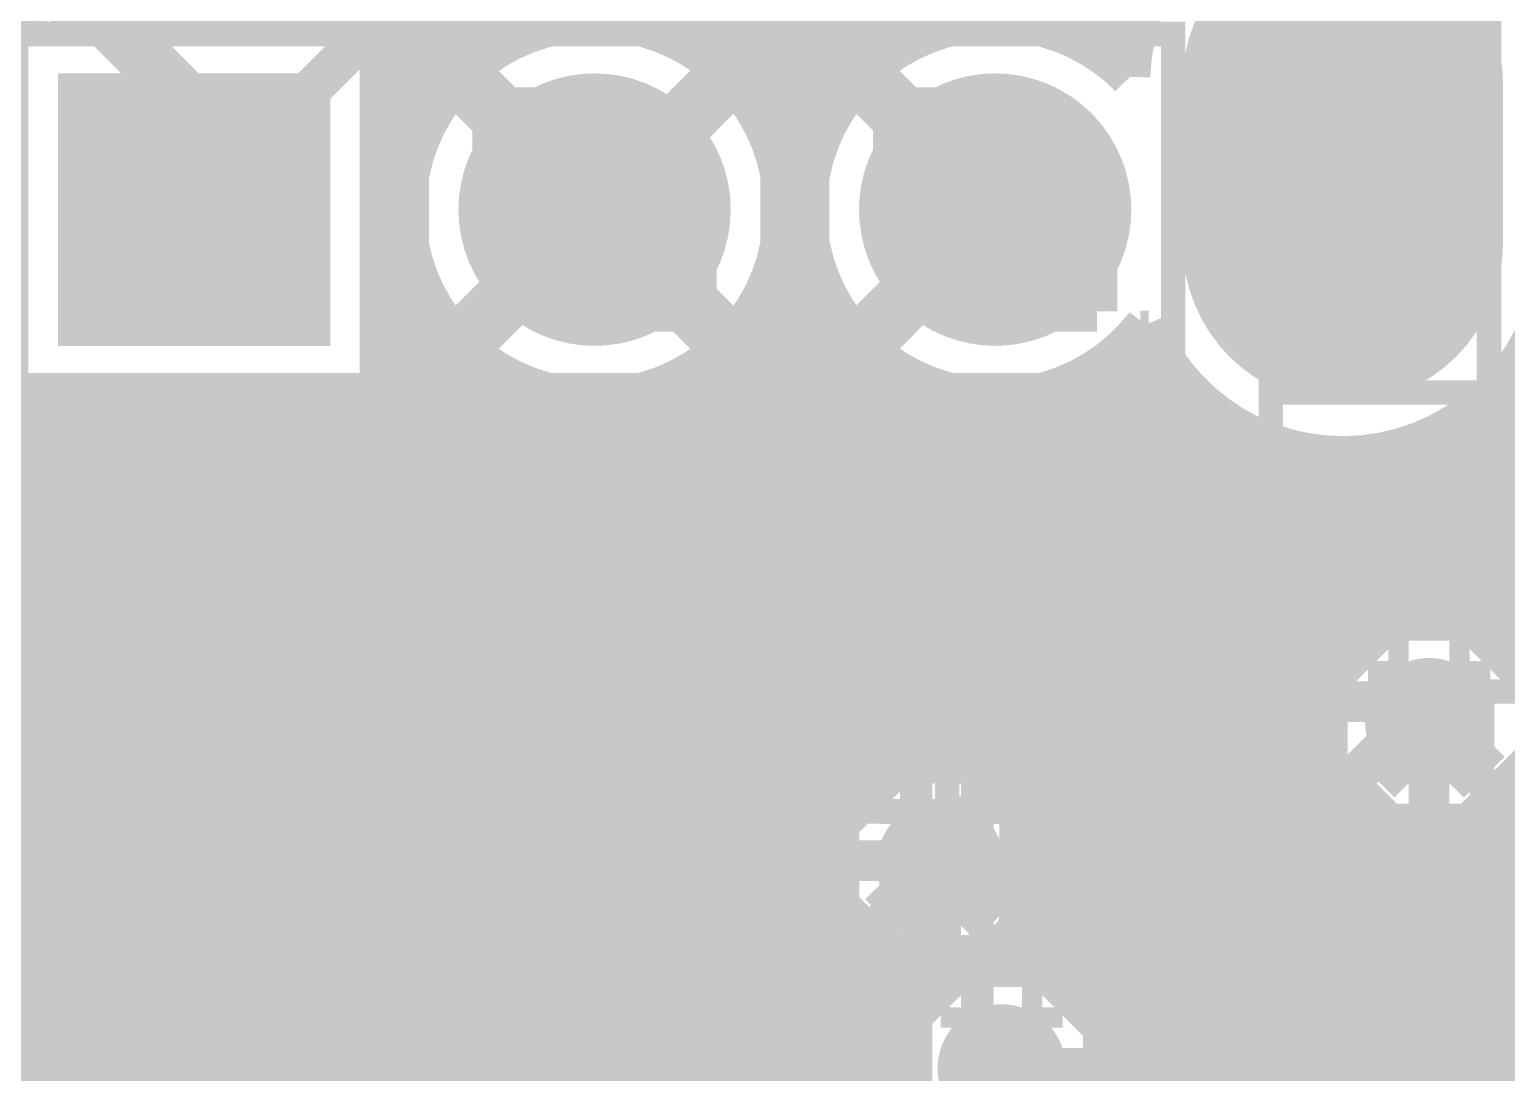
# Model space of a CAD drawing. Extents: x -5 to 157, y -120 to 103.
# Drawn here: x 61.24 to 70.46, y 69.57 to 76.07 of the extents above; entities that cross this region are included whole.
import ezdxf

# ---------------------------------------------------------------- set-up
doc = ezdxf.new("R2010")
doc.units = 0
doc.header["$MEASUREMENT"] = 0
doc.layers.get('0').update_dxf_attribs({"linetype": 'CONTINUOUS'})
for name, color, linetype in [('22-304-2_BOT', 7, 'CONTINUOUS'), ('22-304-2_DRD', 7, 'CONTINUOUS'), ('22-304-2_DRL', 2, 'CONTINUOUS'), ('22-304-2_IN1', 4, 'CONTINUOUS'), ('22-304-2_IN2', 3, 'CONTINUOUS'), ('22-304-2_SMB', 5, 'CONTINUOUS'), ('22-304-2_SMT', 10, 'CONTINUOUS'), ('22-304-2_SPB', 14, 'CONTINUOUS'), ('22-304-2_SSB', 12, 'CONTINUOUS'), ('22-304-2_SST', 11, 'CONTINUOUS'), ('22-304-2_TOP', 13, 'CONTINUOUS'), ('THRUHOLE_TAP', 7, 'CONTINUOUS')]:
    doc.layers.add(name, color=color, linetype=linetype)

# ---------------------------------------------------------------- blocks, each defined once
blk = doc.blocks.new('RECTANGLE_3')
blk.add_solid([(0.4826, 0.4064), (0.4826, -0.4064), (-0.4826, 0.4064), (-0.4826, -0.4064)])
blk = doc.blocks.new('SQUARE_13')
blk.add_solid([(0.84963, 0.84963), (0.84963, -0.84963), (-0.84963, 0.84963), (-0.84963, -0.84963)])
blk = doc.blocks.new('ROUND_25')
at = {"const_width": 0.84963}
blk.add_lwpolyline([(-0.424814, 0, 1), (0.424814, 0, 1)], format="xyb", close=True, dxfattribs=at)
blk = doc.blocks.new('OBLONG_30')
at = {"const_width": 1.99898}
blk.add_lwpolyline([(0, 0.50038), (0, -0.50038)], dxfattribs=at)
at = {"const_width": 0.99949}
for points in [[(-0.499744, 0.50038, 1), (0.499744, 0.50038, 1)], [(-0.499744, -0.50038, 1), (0.499744, -0.50038, 1)]]:
    blk.add_lwpolyline(points, format="xyb", close=True, dxfattribs=at)
blk = doc.blocks.new('RECTANGLE_31')
blk.add_solid([(0.9017, 0.508), (0.9017, -0.508), (-0.9017, 0.508), (-0.9017, -0.508)])
blk = doc.blocks.new('ROUND_39')
at = {"const_width": 0.40005}
blk.add_lwpolyline([(-0.200024, 0, 1), (0.200024, 0, 1)], format="xyb", close=True, dxfattribs=at)
blk = doc.blocks.new('ROUND_14')
at = {"const_width": 0.59944}
blk.add_lwpolyline([(-0.29972, 0, 1), (0.29972, 0, 1)], format="xyb", close=True, dxfattribs=at)
blk = doc.blocks.new('ROUND_85')
at = {"const_width": 0.8001}
blk.add_lwpolyline([(-0.40005, 0, 1), (0.40005, 0, 1)], format="xyb", close=True, dxfattribs=at)
blk = doc.blocks.new('ROUND_87')
at = {"const_width": 0.10033}
blk.add_lwpolyline([(-0.050164, 0, 1), (0.050164, 0, 1)], format="xyb", close=True, dxfattribs=at)
blk = doc.blocks.new('ROUND_38')
at = {"const_width": 0.40005}
blk.add_lwpolyline([(-0.200024, 0, 1), (0.200024, 0, 1)], format="xyb", close=True, dxfattribs=at)
blk = doc.blocks.new('ROUND_80')
at = {"const_width": 0.10033}
blk.add_lwpolyline([(-0.050164, 0, 1), (0.050164, 0, 1)], format="xyb", close=True, dxfattribs=at)

msp = doc.modelspace()

# ---------------------------------------------------------------- linework, layer by layer
at = {"layer": '22-304-2_BOT'}
for points, const_width in [([(60.96, 95.25), (62.23, 93.98), (62.23, 92.202), (60.579, 90.551), (60.579, 77.343), (62.27064, 75.65136), (62.27064, 74.95032)], 0.254), ([(36.17468, 77.44968), (36.703, 77.978), (40.386, 77.978), (42.037, 76.327), (42.037, 72.39), (48.895, 72.39), (49.276, 72.771), (70.485, 72.771), (71.374, 73.66), (71.374, 76.454), (70.37832, 77.44968), (67.26936, 77.44968)], 0.762), ([(66.0908, 76.77658), (66.0908, 75.62342)], 0.254), ([(65.8622, 76.64196), (65.8622, 75.7555)], 0.254), ([(63.8048, 76.49464), (63.8048, 75.90536)], 0.254), ([(66.3194, 76.4794), (66.3194, 75.91806)], 0.254), ([(65.6336, 76.40066), (65.6336, 75.9968)], 0.254), ([(63.627, 76.30668), (63.627, 75.68438)], 0.254), ([(64.0334, 76.30922), (64.0334, 76.09078)], 0.254), ([(66.548, 76.29906), (66.548, 76.0984)], 0.254), ([(65.405, 76.24826), (65.405, 76.1492)], 0.254), ([(63.9699, 76.0476), (63.627, 76.0476)], 0.254), ([(66.4718, 76.0476), (65.56756, 76.0476)], 0.254), ([(63.85306, 75.86472), (64.77, 74.95032)], 0.381), ([(65.6844, 75.86472), (64.77, 74.95032)], 0.381), ([(66.35496, 75.86472), (67.26936, 74.95032)], 0.381), ([(63.72606, 75.819), (63.627, 75.819)], 0.254), ([(66.22542, 75.819), (65.81394, 75.819)], 0.254), ([(66.07302, 75.5904), (65.96634, 75.5904)], 0.254), ([(63.85306, 74.03338), (64.77, 74.95032)], 0.381), ([(65.6844, 74.03338), (64.77, 74.95032)], 0.381), ([(66.35496, 74.03338), (67.26936, 74.95032)], 0.381), ([(66.0908, 74.27468), (66.0908, 73.66)], 0.254), ([(63.627, 74.21372), (63.627, 73.66)], 0.254), ([(66.12382, 74.2188), (65.91554, 74.2188)], 0.254), ([(65.8622, 74.1426), (65.8622, 73.66)], 0.254), ([(63.80734, 73.9902), (63.627, 73.9902)], 0.254), ([(63.8048, 73.99274), (63.8048, 73.66)], 0.254), ([(66.30924, 73.9902), (65.73012, 73.9902)], 0.254), ([(66.3194, 73.98004), (66.3194, 73.66)], 0.254), ([(65.6336, 73.9013), (65.6336, 73.66)], 0.254), ([(64.0334, 73.80732), (64.0334, 73.66)], 0.254), ([(66.548, 73.7997), (66.548, 73.66)], 0.254), ([(64.11214, 73.7616), (63.627, 73.7616)], 0.254), ([(64.262, 73.69048), (64.262, 73.66)], 0.254), ([(65.405, 73.7489), (65.405, 73.66)], 0.254), ([(66.6115, 73.7616), (65.42786, 73.7616)], 0.254), ([(64.34328, 73.66), (63.627, 73.66)], 0.254), ([(66.84264, 73.66), (65.19672, 73.66)], 0.254), ([(62.49162, 71.882), (62.89802, 71.4756)], 0.254), ([(63.9953, 71.882), (62.49162, 71.882)], 0.254), ([(62.6618, 71.882), (62.6618, 71.71182)], 0.254), ([(62.8904, 71.882), (62.8904, 71.48322)], 0.254), ([(63.119, 71.882), (63.119, 71.4756)], 0.254), ([(63.3476, 71.882), (63.3476, 71.4756)], 0.254), ([(63.5762, 71.882), (63.5762, 71.4756)], 0.254), ([(63.8048, 71.882), (63.8048, 71.4756)], 0.254), ([(63.9953, 71.882), (63.9953, 69.8754)], 0.254), ([(68.58, 70.8914), (68.9864, 70.8914), (69.85, 71.755), (69.977, 71.755)], 0.254), ([(63.9953, 71.7042), (62.66942, 71.7042)], 0.254), ([(59.1058, 71.11492), (59.17692, 71.11492), (59.563, 71.501), (61.976, 71.501), (62.865, 70.612), (62.865, 70.5612)], 0.254), ([(63.8556, 71.4756), (62.89802, 71.4756)], 0.254), ([(63.8556, 71.4756), (63.8556, 70.0532)], 0.254), ([(63.9953, 71.4756), (63.8556, 71.4756)], 0.254), ([(63.9953, 71.247), (63.8556, 71.247)], 0.254), ([(66.929, 70.866), (66.929, 70.993), (66.8274, 70.8914), (65.405, 70.8914)], 0.254), ([(63.9953, 71.0184), (63.8556, 71.0184)], 0.254), ([(69.9897, 70.84822), (69.9897, 69.8754)], 0.254), ([(70.1294, 70.86092), (70.1294, 70.6882)], 0.254), ([(63.9953, 70.7898), (63.8556, 70.7898)], 0.254), ([(70.1294, 70.7898), (69.9897, 70.7898)], 0.254), ([(70.1294, 70.6882), (70.1294, 70.2818)], 0.254), ([(63.9953, 70.5612), (63.8556, 70.5612)], 0.254), ([(70.1294, 70.5612), (69.9897, 70.5612)], 0.254), ([(63.9953, 70.3326), (63.8556, 70.3326)], 0.254), ([(70.1294, 70.3326), (69.9897, 70.3326)], 0.254), ([(70.1294, 70.2818), (70.1294, 68.8594)], 0.254), ([(63.9953, 70.104), (63.8556, 70.104)], 0.254), ([(70.1294, 70.104), (69.9897, 70.104)], 0.254), ([(63.8556, 70.0532), (63.8556, 69.6468)], 0.254), ([(63.9953, 69.8754), (63.8556, 69.8754)], 0.254), ([(66.4464, 69.8754), (63.9953, 69.8754)], 0.254), ([(64.0334, 69.8754), (64.0334, 68.5546)], 0.254), ([(64.262, 69.8754), (64.262, 68.5546)], 0.254), ([(64.4906, 69.8754), (64.4906, 68.5546)], 0.254), ([(64.7192, 69.8754), (64.7192, 68.5546)], 0.254), ([(64.9478, 69.8754), (64.9478, 68.5546)], 0.254), ([(65.1764, 69.8754), (65.1764, 68.5546)], 0.254), ([(65.405, 69.8754), (65.405, 68.5546)], 0.254), ([(65.6336, 69.8754), (65.6336, 68.5546)], 0.254), ([(65.8622, 69.8754), (65.8622, 68.5546)], 0.254), ([(66.0908, 69.8754), (66.0908, 68.5546)], 0.254), ([(66.3194, 69.8754), (66.3194, 68.5546)], 0.254), ([(69.9897, 69.8754), (68.1736, 69.8754)], 0.254), ([(68.3768, 69.8754), (68.3768, 68.5546)], 0.254), ([(68.6054, 69.8754), (68.6054, 68.5546)], 0.254), ([(68.834, 69.8754), (68.834, 68.5546)], 0.254), ([(69.0626, 69.8754), (69.0626, 68.5546)], 0.254), ([(69.2912, 69.8754), (69.2912, 68.5546)], 0.254), ([(69.5198, 69.8754), (69.5198, 68.5546)], 0.254), ([(69.7484, 69.8754), (69.7484, 68.5546)], 0.254), ([(69.977, 69.8754), (69.977, 64.5287)], 0.254), ([(70.1294, 69.8754), (69.9897, 69.8754)], 0.254), ([(63.8556, 69.6468), (63.8556, 68.2244)], 0.254), ([(66.40322, 69.6468), (63.8556, 69.6468)], 0.254), ([(70.1294, 69.6468), (68.21678, 69.6468)], 0.254), ([(65.405, 67.5386), (66.9036, 67.5386), (67.31, 67.945), (67.31, 69.596)], 0.254)]:
    msp.add_lwpolyline(points, dxfattribs=dict(at, const_width=const_width))
at = {"layer": '22-304-2_BOT', "const_width": 0.254}
for points in [[(63.52032, 76.91882, 0.1942388), (64.23914, 76.2)], [(65.30086, 76.2, 0.1942388), (66.01968, 76.91882)], [(66.01968, 76.91882, 0.1942388), (66.7385, 76.2)], [(64.23914, 76.2, 0.1506776), (63.62755, 75.68403)], [(66.01968, 75.47864, 0.1946858), (65.30047, 76.19909)], [(66.7385, 76.2, 0.1946859), (66.01877, 75.47903)], [(65.19672, 73.66, 0.2156817), (66.02086, 74.41896)], [(66.01968, 74.41946, 0.2156819), (66.84304, 73.66122)], [(63.627, 74.21372, 0.1713864), (64.34305, 73.6593)], [(69.9897, 70.84822, 0.0387261), (70.12938, 70.86102)], [(66.4464, 69.8754, 0.0783853), (66.40233, 69.596)], [(68.21678, 69.596, 0.078385), (68.17275, 69.87512)], [(66.40322, 69.596, 0.2014867), (66.67519, 68.94849)], [(67.945, 68.9483, 0.2014867), (68.21705, 69.596)]]:
    msp.add_lwpolyline(points, format="xyb", dxfattribs=at)
at = {"layer": '22-304-2_DRD', "const_width": 0.254}
for points in [[(61.63564, 75.58532), (61.63564, 74.95032)], [(62.27064, 75.58532), (61.63564, 75.58532)], [(62.27064, 74.31532), (62.27064, 75.58532)], [(64.135, 75.58532), (64.135, 74.95032)], [(64.77, 75.58532), (64.135, 75.58532)], [(64.77, 74.31532), (64.77, 75.58532)], [(66.63436, 75.58532), (66.63436, 74.95032)], [(67.26936, 75.58532), (66.63436, 75.58532)], [(67.26936, 74.31532), (67.26936, 75.58532)], [(69.43852, 75.62088), (68.80352, 74.98588)], [(70.07352, 74.98588), (69.43852, 75.62088)], [(68.80352, 74.98588), (70.07352, 74.98588)], [(61.63564, 74.95032), (62.90564, 74.95032)], [(62.90564, 74.95032), (62.90564, 74.31532)], [(64.135, 74.95032), (65.405, 74.95032)], [(65.405, 74.95032), (65.405, 74.31532)], [(66.63436, 74.95032), (67.90436, 74.95032)], [(67.90436, 74.95032), (67.90436, 74.31532)], [(62.90564, 74.31532), (62.27064, 74.31532)], [(65.405, 74.31532), (64.77, 74.31532)], [(67.90436, 74.31532), (67.26936, 74.31532)], [(69.723, 72.39), (69.342, 72.009)], [(70.231, 72.39), (69.723, 72.39)], [(70.612, 72.009), (70.231, 72.39)], [(69.723, 72.136), (69.723, 72.009)], [(69.85, 72.136), (69.723, 72.136)], [(69.85, 72.009), (69.85, 72.136)], [(70.104, 72.136), (70.104, 72.009)], [(70.231, 72.136), (70.104, 72.136)], [(70.231, 72.009), (70.231, 72.136)], [(69.342, 72.009), (69.342, 71.501)], [(69.723, 72.009), (69.85, 72.009)], [(70.104, 72.009), (70.231, 72.009)], [(69.85, 71.374), (69.596, 71.628)], [(70.358, 71.628), (70.104, 71.374)], [(66.675, 71.501), (66.294, 71.12)], [(67.183, 71.501), (66.675, 71.501)], [(67.564, 71.12), (67.183, 71.501)], [(69.342, 71.501), (69.723, 71.12)], [(70.231, 71.12), (70.612, 71.501)], [(70.104, 71.374), (69.85, 71.374)], [(66.675, 71.247), (66.675, 71.12)], [(66.802, 71.247), (66.675, 71.247)], [(66.802, 71.12), (66.802, 71.247)], [(67.056, 71.247), (67.056, 71.12)], [(67.183, 71.247), (67.056, 71.247)], [(67.183, 71.12), (67.183, 71.247)], [(66.294, 71.12), (66.294, 70.612)], [(66.675, 71.12), (66.802, 71.12)], [(67.056, 71.12), (67.183, 71.12)], [(67.564, 70.612), (67.564, 71.12)], [(69.723, 71.12), (70.231, 71.12)], [(66.802, 70.485), (66.548, 70.739)], [(67.31, 70.739), (67.056, 70.485)], [(66.294, 70.612), (66.675, 70.231)], [(67.183, 70.231), (67.564, 70.612)], [(67.056, 70.485), (66.802, 70.485)], [(67.056, 70.231), (66.675, 69.85)], [(66.675, 70.231), (67.183, 70.231)], [(67.564, 70.231), (67.056, 70.231)], [(67.945, 69.85), (67.564, 70.231)], [(67.056, 69.977), (67.056, 69.85)], [(67.183, 69.977), (67.056, 69.977)], [(67.183, 69.85), (67.183, 69.977)], [(67.437, 69.977), (67.437, 69.85)], [(67.564, 69.977), (67.437, 69.977)], [(67.564, 69.85), (67.564, 69.977)], [(66.675, 69.85), (66.675, 69.342)], [(67.056, 69.85), (67.183, 69.85)], [(67.437, 69.85), (67.564, 69.85)], [(67.945, 69.342), (67.945, 69.85)], [(67.183, 69.215), (66.929, 69.469)], [(67.691, 69.469), (67.437, 69.215)]]:
    msp.add_lwpolyline(points, dxfattribs=at)
at = {"layer": '22-304-2_IN1', "const_width": 0.254}
for points in [[(63.6016, 77.28204), (63.6016, 75.11542)], [(66.1162, 77.20076), (66.1162, 75.1967)], [(63.373, 77.03058), (63.373, 76.12888)], [(65.8876, 77.06868), (65.8876, 75.32878)], [(63.8302, 76.73594), (63.8302, 75.66406)], [(63.1444, 76.6572), (63.1444, 76.12888)], [(65.659, 76.67244), (65.659, 75.72502)], [(66.3448, 76.71562), (66.3448, 75.68184)], [(68.1736, 76.69022), (68.1736, 76.14666)], [(61.5442, 76.5175), (61.5442, 76.12888)], [(62.9158, 76.46162), (62.9158, 76.12888)], [(64.0588, 76.50734), (64.0588, 75.89012)], [(65.4304, 76.47178), (65.4304, 75.92822)], [(66.5734, 76.49718), (66.5734, 75.90282)], [(67.945, 76.48194), (67.945, 75.91806)], [(61.7728, 76.3778), (61.7728, 76.12888)], [(64.2874, 76.37272), (64.2874, 76.02728)], [(66.802, 76.3651), (66.802, 76.03236)], [(62.0014, 76.29906), (62.0014, 76.12888)], [(62.23, 76.26858), (62.23, 76.12888)], [(62.4586, 76.28382), (62.4586, 76.12888)], [(62.6872, 76.34478), (62.6872, 76.12888)], [(64.516, 76.29652), (64.516, 76.10094)], [(64.7446, 76.26858), (64.7446, 76.12888)], [(64.9732, 76.28636), (64.9732, 76.1111)], [(65.2018, 76.34986), (65.2018, 76.0476)], [(67.0306, 76.29398), (67.0306, 76.10348)], [(67.2592, 76.26858), (67.2592, 76.12888)], [(67.4878, 76.2889), (67.4878, 76.10856)], [(67.7164, 76.35748), (67.7164, 76.04252)], [(63.4492, 76.12888), (61.37148, 76.12888)], [(63.4492, 76.12888), (63.4492, 73.76922)], [(64.27724, 76.0222), (63.4492, 76.0222)], [(66.7766, 76.0222), (65.26276, 76.0222)], [(68.13804, 76.0222), (67.76212, 76.0222)], [(63.9445, 75.7936), (63.4492, 75.7936)], [(66.44386, 75.7936), (65.5955, 75.7936)], [(63.76162, 75.565), (63.4492, 75.565)], [(66.26352, 75.565), (65.77584, 75.565)], [(63.65494, 75.3364), (63.4492, 75.3364)], [(66.1543, 75.3364), (65.88506, 75.3364)], [(63.59906, 75.1078), (63.4492, 75.1078)], [(66.10096, 75.1078), (65.9384, 75.1078)], [(63.59144, 74.8792), (63.4492, 74.8792)], [(66.0908, 74.8792), (65.94856, 74.8792)], [(63.6016, 74.78268), (63.6016, 65.278)], [(66.1162, 74.7014), (66.1162, 65.278)], [(63.627, 74.6506), (63.4492, 74.6506)], [(66.1289, 74.6506), (65.91046, 74.6506)], [(65.8876, 74.56932), (65.8876, 65.278)], [(63.71336, 74.422), (63.4492, 74.422)], [(66.21272, 74.422), (65.82664, 74.422)], [(63.86322, 74.1934), (63.4492, 74.1934)], [(63.8302, 74.23404), (63.8302, 65.278)], [(65.659, 74.17308), (65.659, 65.278)], [(66.36258, 74.1934), (65.67678, 74.1934)], [(66.3448, 74.21626), (66.3448, 71.30288)], [(68.1736, 74.18832), (68.1736, 66.39052)], [(68.22694, 74.1934), (68.17614, 74.1934)], [(64.11976, 73.9648), (63.4492, 73.9648)], [(64.0588, 74.00798), (64.0588, 66.58356)], [(66.61912, 73.9648), (65.42024, 73.9648)], [(65.4304, 73.96988), (65.4304, 66.73088)], [(66.5734, 73.99528), (66.5734, 71.50354)], [(68.35902, 73.9648), (67.9196, 73.9648)], [(67.945, 73.98004), (67.945, 69.95414)], [(73.66, 73.9648), (70.52056, 73.9648)], [(68.4022, 73.90638), (68.4022, 66.49466)], [(70.4596, 73.88606), (70.4596, 72.3011)], [(64.2874, 73.87082), (64.2874, 66.9671)], [(64.516, 73.79716), (64.516, 67.10426)], [(64.9732, 73.787), (64.9732, 67.12204)], [(65.2018, 73.8505), (65.2018, 67.00774)], [(66.802, 73.86574), (66.802, 71.58482)], [(67.0306, 73.79462), (67.0306, 71.58736)], [(67.4878, 73.78954), (67.4878, 71.3359)], [(67.7164, 73.85558), (67.7164, 70.20052)], [(68.5673, 73.7362), (60.9727, 73.7362)], [(63.4492, 73.76922), (61.08954, 73.76922)], [(61.3156, 73.76922), (61.3156, 65.278)], [(61.5442, 73.76922), (61.5442, 65.278)], [(61.7728, 73.76922), (61.7728, 65.278)], [(62.0014, 73.76922), (62.0014, 65.33642)], [(62.23, 73.76922), (62.23, 68.17614)], [(62.4586, 73.76922), (62.4586, 68.42252)], [(62.6872, 73.76922), (62.6872, 68.52666)], [(62.9158, 73.76922), (62.9158, 68.54444)], [(63.1444, 73.76922), (63.1444, 68.4911)], [(63.373, 73.76922), (63.373, 68.34124)], [(64.7446, 73.76922), (64.7446, 67.14998)], [(67.2592, 73.76922), (67.2592, 71.51624)], [(73.66, 73.7362), (70.31228, 73.7362)], [(68.6308, 73.68286), (68.6308, 66.51244)], [(70.231, 73.67016), (70.231, 72.43826)], [(68.93814, 73.5076), (60.59932, 73.5076)], [(68.8594, 73.54316), (68.8594, 66.4591)], [(73.66, 73.5076), (69.9389, 73.5076)], [(70.0024, 73.53554), (70.0024, 72.48398)], [(69.088, 73.4568), (69.088, 66.30924)], [(69.3166, 73.41616), (69.3166, 72.06488)], [(69.5452, 73.41362), (69.5452, 72.34174)], [(69.7738, 73.45172), (69.7738, 72.45604)], [(73.66, 73.279), (55.372, 73.279)], [(73.66, 73.0504), (55.372, 73.0504)], [(72.5551, 72.8218), (55.372, 72.8218)], [(71.48576, 72.5932), (55.372, 72.5932)], [(69.57568, 72.3646), (55.372, 72.3646)], [(71.33336, 72.3646), (70.37832, 72.3646)], [(69.3547, 72.136), (55.372, 72.136)], [(69.26326, 71.9074), (55.372, 71.9074)], [(69.25056, 71.6788), (58.2549, 71.6788)], [(66.49212, 71.4502), (58.43524, 71.4502)], [(69.31406, 71.4502), (67.36588, 71.4502)], [(69.3166, 71.44512), (69.3166, 65.278)], [(66.29146, 71.2216), (58.50636, 71.2216)], [(69.47916, 71.2216), (67.56654, 71.2216)], [(70.4596, 71.20636), (70.4596, 65.278)], [(86.36, 71.2216), (70.47484, 71.2216)], [(69.5452, 71.16572), (69.5452, 65.278)], [(69.7738, 71.05396), (69.7738, 65.278)], [(70.0024, 71.02602), (70.0024, 65.278)], [(70.231, 71.0692), (70.231, 65.278)], [(66.21018, 70.993), (58.50382, 70.993)], [(86.36, 70.993), (67.64782, 70.993)], [(66.2051, 70.7644), (58.42254, 70.7644)], [(75.89012, 70.7644), (67.65036, 70.7644)], [(66.27876, 70.5358), (58.22188, 70.5358)], [(75.61072, 70.5358), (67.57924, 70.5358)], [(66.3448, 70.42912), (66.3448, 65.278)], [(67.4878, 70.3961), (67.4878, 70.30466)], [(66.4591, 70.3072), (55.372, 70.3072)], [(75.49896, 70.3072), (67.47256, 70.3072)], [(66.5734, 70.22846), (66.5734, 65.278)], [(66.802, 70.14718), (66.802, 70.11924)], [(66.76136, 70.0786), (55.372, 70.0786)], [(75.47102, 70.0786), (67.8561, 70.0786)], [(66.6242, 69.85), (55.372, 69.85)], [(75.5142, 69.85), (67.99326, 69.85)], [(66.58102, 69.6214), (55.372, 69.6214)], [(75.65136, 69.6214), (68.03898, 69.6214)]]:
    msp.add_lwpolyline(points, dxfattribs=at)
for points in [[(61.37148, 76.12888, 0.3298375), (60.09894, 77.07122)], [(69.43852, 77.06868, 0.4058398), (68.1101, 75.77836)], [(70.76948, 75.74026, 0.4142136), (69.43852, 77.07122)], [(64.77, 76.12888, 0.4142136), (63.59144, 74.95032)], [(65.9511, 74.95032, 0.4142136), (64.77, 76.13142)], [(67.26936, 76.12888, 0.4142136), (66.0908, 74.95032)], [(68.1101, 75.77836, 0.2008909), (67.26936, 76.13036)], [(63.5889, 74.95032, 0.4142136), (64.77, 73.76922)], [(64.77, 73.76922, 0.4142136), (65.9511, 74.95032)], [(66.0908, 74.95032, 0.4142136), (67.26936, 73.77176)], [(69.43852, 73.41108, 0.4142136), (70.76694, 74.7395)], [(67.26936, 73.76922, 0.2340263), (68.20873, 74.23437)], [(68.20916, 74.23404, 0.3040605), (69.43852, 73.41108)], [(69.977, 72.48398, 0.4142136), (69.24802, 71.755)], [(70.70598, 71.755, 0.4142136), (69.977, 72.48398)], [(69.24802, 71.755, 0.4142136), (69.977, 71.02602)], [(69.977, 71.02602, 0.4142136), (70.70598, 71.755)], [(66.929, 71.59498, 0.4142136), (66.20002, 70.866)], [(67.65798, 70.866, 0.4142136), (66.929, 71.59498)], [(66.20002, 70.866, 0.3739381), (66.8274, 70.1421)], [(67.4116, 70.31736, 0.2155874), (67.65969, 70.866)], [(68.03898, 69.596, 0.3738003), (67.4116, 70.31736)], [(66.8274, 70.1421, 0.2149853), (66.58122, 69.596)], [(66.58102, 69.596, 0.4142136), (67.31, 68.86702)], [(67.31, 68.86702, 0.4142136), (68.03898, 69.596)]]:
    msp.add_lwpolyline(points, format="xyb", dxfattribs=at)
at = {"layer": '22-304-2_IN2', "const_width": 0.254}
for points in [[(71.06666, 75.74026, 0.4142136), (69.43852, 77.3684)], [(65.55486, 76.2, 0.1124105), (66.01854, 76.663)], [(66.01968, 76.66228, 0.1124106), (66.48378, 76.19885)], [(66.01968, 75.73518, 0.1127793), (65.55486, 76.2)], [(66.4845, 76.2, 0.1127793), (66.01968, 75.73518)], [(69.43852, 73.1139, 0.4142136), (71.06412, 74.7395)], [(64.77, 73.47204, 0.25762), (66.02071, 74.16227)], [(66.01968, 74.16292, 0.2576204), (67.26936, 73.47326)], [(63.74638, 73.88606, 0.1938591), (64.77, 73.47369)], [(67.26936, 73.47204, 0.1595435), (68.14367, 73.75831)], [(68.14312, 73.75906, 0.2349129), (69.43852, 73.1149)], [(69.977, 72.78116, 0.4142136), (68.95084, 71.755)], [(71.00316, 71.755, 0.4142136), (69.977, 72.78116)], [(66.929, 71.89216, 0.4142136), (65.90284, 70.866)], [(67.95516, 70.866, 0.4142136), (66.929, 71.89216)], [(68.95084, 71.755, 0.4142136), (69.977, 70.72884)], [(69.977, 70.72884, 0.4142136), (71.00316, 71.755)], [(65.90284, 70.866, 0.2534987), (66.3686, 70.00637)], [(67.8688, 70.45452, 0.1035411), (67.95493, 70.866)], [(68.33616, 69.596, 0.2536912), (67.86978, 70.45603)], [(66.36766, 70.00494, 0.1027183), (66.28275, 69.596)], [(66.28384, 69.596, 0.4142136), (67.31, 68.56984)], [(67.31, 68.56984, 0.4142136), (68.33616, 69.596)]]:
    msp.add_lwpolyline(points, format="xyb", dxfattribs=at)
at = {"layer": '22-304-2_IN2'}
for points, const_width in [([(66.0908, 76.56068), (66.0908, 75.83678)], 0.254), ([(65.8622, 76.45654), (65.8622, 75.94346)], 0.254), ([(66.3194, 76.31938), (66.3194, 76.07808)], 0.254), ([(65.6336, 76.2508), (65.6336, 76.14666)], 0.254), ([(65.76822, 75.94854), (64.77, 74.95032)], 0.381), ([(66.28384, 76.0476), (65.75552, 76.0476)], 0.254), ([(66.27114, 75.94854), (67.26936, 74.95032)], 0.381), ([(66.07556, 75.819), (65.9638, 75.819)], 0.254), ([(65.76822, 73.94956), (64.77, 74.95032)], 0.381), ([(66.27114, 73.94956), (67.26936, 74.95032)], 0.381), ([(66.0908, 74.06132), (66.0908, 71.45782)], 0.254), ([(66.14668, 73.9902), (65.89268, 73.9902)], 0.254), ([(63.74638, 73.88606), (63.74638, 73.47204)], 0.254), ([(65.8622, 73.95464), (65.8622, 64.76492)], 0.254), ([(63.8048, 73.83272), (63.8048, 68.22948)], 0.254), ([(66.3194, 73.82002), (66.3194, 71.6915)], 0.254), ([(63.8937, 73.7616), (63.74638, 73.7616)], 0.254), ([(65.6336, 73.75144), (65.6336, 64.69634)], 0.254), ([(66.39306, 73.7616), (65.6463, 73.7616)], 0.254), ([(68.1482, 73.75144), (68.1482, 70.18782)], 0.254), ([(64.0334, 73.67016), (64.0334, 60.95492)], 0.254), ([(65.405, 73.61682), (65.405, 64.55918)], 0.254), ([(66.548, 73.66), (66.548, 71.8185)], 0.254), ([(67.9196, 73.6219), (67.9196, 71.1327)], 0.254), ([(64.35344, 73.533), (63.74638, 73.533)], 0.254), ([(64.262, 73.56348), (64.262, 61.20638)], 0.254), ([(65.1764, 73.53046), (65.1764, 64.30772)], 0.254), ([(66.8528, 73.533), (65.18656, 73.533)], 0.254), ([(66.7766, 73.5584), (66.7766, 71.87946)], 0.254), ([(68.34886, 73.533), (67.68592, 73.533)], 0.254), ([(67.691, 73.533), (67.691, 71.5518)], 0.254), ([(68.3768, 73.5076), (68.3768, 66.79184)], 0.254), ([(73.99782, 73.533), (70.52818, 73.533)], 0.254), ([(63.74638, 73.47204), (61.11748, 73.47204)], 0.254), ([(61.2902, 73.47204), (61.2902, 69.04228)], 0.254), ([(61.5188, 73.47204), (61.5188, 68.93306)], 0.254), ([(61.7474, 73.47204), (61.7474, 68.72986)], 0.254), ([(61.976, 73.47204), (61.976, 68.33108)], 0.254), ([(62.2046, 73.47204), (62.2046, 68.60286)], 0.254), ([(62.4332, 73.47204), (62.4332, 68.74764)], 0.254), ([(62.6618, 73.47204), (62.6618, 68.82384)], 0.254), ([(62.8904, 73.47204), (62.8904, 68.84416)], 0.254), ([(63.119, 73.47204), (63.119, 68.81114)], 0.254), ([(63.3476, 73.47204), (63.3476, 68.72224)], 0.254), ([(63.5762, 73.47204), (63.5762, 68.55714)], 0.254), ([(64.4906, 73.49998), (64.4906, 61.34354)], 0.254), ([(64.7192, 73.47458), (64.7192, 61.41212)], 0.254), ([(64.9478, 73.4822), (64.9478, 61.42482)], 0.254), ([(67.0052, 73.49744), (67.0052, 71.88962)], 0.254), ([(67.2338, 73.47204), (67.2338, 71.84644)], 0.254), ([(67.4624, 73.48474), (67.4624, 71.7423)], 0.254), ([(70.4342, 73.45426), (70.4342, 72.67448)], 0.254), ([(68.6054, 73.3425), (68.6054, 66.81216)], 0.254), ([(68.67398, 73.3044), (60.86348, 73.3044)], 0.254), ([(68.834, 73.23074), (68.834, 66.77914)], 0.254), ([(78.1558, 73.3044), (70.20306, 73.3044)], 0.254), ([(70.2056, 73.3044), (70.2056, 72.75576)], 0.254), ([(69.0626, 73.15708), (69.0626, 72.21982)], 0.254), ([(69.7484, 73.14184), (69.7484, 72.75576)], 0.254), ([(69.977, 73.20534), (69.977, 72.78116)], 0.254), ([(78.24978, 73.0758), (49.403, 73.0758)], 0.254), ([(69.2912, 73.11898), (69.2912, 72.517)], 0.254), ([(69.5198, 73.11644), (69.5198, 72.67448)], 0.254), ([(78.40726, 72.8472), (49.24552, 72.8472)], 0.254), ([(69.42328, 72.6186), (48.98898, 72.6186)], 0.254), ([(78.66634, 72.6186), (70.53072, 72.6186)], 0.254), ([(69.16928, 72.39), (30.47238, 72.39)], 0.254), ([(69.03466, 72.1614), (30.47238, 72.1614)], 0.254), ([(68.96608, 71.9328), (58.40984, 71.9328)], 0.254), ([(66.33718, 71.7042), (58.62828, 71.7042)], 0.254), ([(68.95084, 71.7042), (67.52082, 71.7042)], 0.254), ([(66.1035, 71.4756), (58.74766, 71.4756)], 0.254), ([(68.98894, 71.4756), (67.7545, 71.4756)], 0.254), ([(65.9765, 71.247), (58.80354, 71.247)], 0.254), ([(69.08546, 71.247), (67.8815, 71.247)], 0.254), ([(69.0626, 71.28764), (69.0626, 66.69024)], 0.254), ([(65.913, 71.0184), (58.80608, 71.0184)], 0.254), ([(69.26326, 71.0184), (67.94246, 71.0184)], 0.254), ([(69.2912, 70.99046), (69.2912, 66.52514)], 0.254), ([(69.5198, 70.83552), (69.5198, 66.19748)], 0.254), ([(70.4342, 70.83552), (70.4342, 64.89192)], 0.254), ([(65.90538, 70.7898), (58.75528, 70.7898)], 0.254), ([(69.62902, 70.7898), (67.95262, 70.7898)], 0.254), ([(69.7484, 70.75424), (69.7484, 64.43472)], 0.254), ([(70.2056, 70.75424), (70.2056, 64.82334)], 0.254), ([(106.426, 70.7898), (70.32498, 70.7898)], 0.254), ([(69.977, 70.72884), (69.977, 64.68618)], 0.254), ([(65.94856, 70.5612), (58.64606, 70.5612)], 0.254), ([(106.426, 70.5612), (67.90944, 70.5612)], 0.254), ([(67.9196, 70.59676), (67.9196, 70.4215)], 0.254), ([(66.0527, 70.3326), (58.44286, 70.3326)], 0.254), ([(106.426, 70.3326), (68.02374, 70.3326)], 0.254), ([(66.0908, 70.27418), (66.0908, 64.77762)], 0.254), ([(66.24066, 70.104), (57.92978, 70.104)], 0.254), ([(106.426, 70.104), (68.20154, 70.104)], 0.254), ([(66.3194, 70.0405), (66.3194, 69.8627)], 0.254), ([(66.32194, 69.8754), (30.47238, 69.8754)], 0.254), ([(92.11564, 69.8754), (68.29806, 69.8754)], 0.254), ([(66.28384, 69.6468), (30.47238, 69.6468)], 0.254), ([(91.81846, 69.6468), (68.33362, 69.6468)], 0.254)]:
    msp.add_lwpolyline(points, dxfattribs=dict(at, const_width=const_width))
at = {"layer": '22-304-2_SSB', "const_width": 0.1524}
for points in [[(71.9455, 71.9455), (71.9455, 69.0245), (70.3072, 69.0245), (70.3072, 71.9455), (71.9455, 71.9455)], [(66.802, 71.882), (64.008, 71.882), (64.008, 66.548), (66.802, 66.548), (66.802, 71.882)], [(69.977, 71.882), (67.183, 71.882), (67.183, 66.548), (69.977, 66.548), (69.977, 71.882)], [(61.7855, 71.3105), (61.7855, 68.3895), (60.1472, 68.3895), (60.1472, 71.3105), (61.7855, 71.3105)], [(63.6905, 71.3105), (63.6905, 68.3895), (62.0522, 68.3895), (62.0522, 71.3105), (63.6905, 71.3105)]]:
    msp.add_lwpolyline(points, dxfattribs=at)
at = {"layer": '22-304-2_SST', "const_width": 0.1524}
for points in [[(68.98894, 79.18958), (68.98894, 73.21042), (67.37096, 73.21042), (67.37096, 72.39), (66.96964, 72.39), (66.96964, 71.19874), (62.57036, 71.19874), (62.57036, 72.39), (62.57036, 73.85558), (61.16066, 73.85558), (61.16066, 78.54442)], [(68.98894, 77.30998), (70.35038, 77.30998), (70.35038, 73.80986), (70.35038, 73.21042), (68.98894, 73.21042)], [(61.16066, 76.04506), (61.86932, 76.04506), (61.86932, 76.35494), (62.46876, 76.35494)], [(62.46876, 76.35494), (62.46876, 76.04506), (63.38062, 76.04506), (63.38062, 73.57364), (66.15938, 73.57364), (66.15938, 76.04506), (68.37934, 76.04506), (68.37934, 73.85558), (66.96964, 73.85558), (66.96964, 72.39)], [(62.46876, 76.04506), (61.86932, 76.04506)], [(65.87998, 73.85558), (65.87998, 76.04506), (63.66002, 76.04506), (63.66002, 73.85558), (65.87998, 73.85558)], [(62.43828, 74.78268), (62.58814, 74.63282), (61.95314, 74.63282), (62.103, 74.78268), (62.43828, 74.78268), (62.43828, 75.11796), (62.58814, 75.26782), (61.95314, 75.26782), (62.103, 75.11796), (62.43828, 75.11796)], [(61.95314, 75.26782), (61.95314, 74.63282)], [(62.58814, 75.26782), (62.58814, 74.63282)], [(64.93764, 74.78268), (65.0875, 74.63282), (64.4525, 74.63282), (64.60236, 74.78268), (64.93764, 74.78268), (64.93764, 75.11796), (65.0875, 75.26782), (64.4525, 75.26782), (64.60236, 75.11796), (64.93764, 75.11796)], [(64.4525, 75.26782), (64.4525, 74.63282)], [(65.0875, 75.26782), (65.0875, 74.63282)], [(67.437, 74.78268), (67.58686, 74.63282), (66.95186, 74.63282), (67.10172, 74.78268), (67.437, 74.78268), (67.437, 75.11796), (67.58686, 75.26782), (66.95186, 75.26782), (67.10172, 75.11796), (67.437, 75.11796)], [(66.95186, 75.26782), (66.95186, 74.63282)], [(67.58686, 75.26782), (67.58686, 74.63282)], [(62.103, 74.78268), (62.103, 75.11796)], [(64.60236, 74.78268), (64.60236, 75.11796)], [(67.10172, 74.78268), (67.10172, 75.11796)], [(62.57036, 73.85558), (63.38062, 73.85558)], [(66.15938, 73.85558), (66.96964, 73.85558)], [(68.98894, 73.80986), (70.35038, 73.80986)], [(60.54852, 73.21042), (62.16904, 73.21042), (62.16904, 72.39), (62.16904, 70.9295)], [(62.57036, 72.39), (62.16904, 72.39)], [(67.37096, 72.39), (67.37096, 70.9295)], [(67.37096, 70.55104), (67.37096, 70.9295), (62.16904, 70.9295), (62.16904, 70.55104)], [(62.3824, 70.35038), (67.1703, 70.35038)]]:
    msp.add_lwpolyline(points, dxfattribs=at)
for points in [[(62.1792, 70.55358, 0.3932047), (62.3824, 70.35038)], [(67.1703, 70.35038, 0.4142136), (67.37096, 70.55104)]]:
    msp.add_lwpolyline(points, format="xyb", dxfattribs=at)
at = {"layer": '22-304-2_TOP'}
for points, const_width in [([(44.52874, 75.0189), (45.72, 76.21016), (45.72, 78.486), (46.228, 78.994), (58.801, 78.994), (62.27064, 75.52436), (62.27064, 74.95032)], 0.254), ([(75.62596, 75.0189), (74.168, 76.47686), (74.168, 78.232), (73.406, 78.994), (64.516, 78.994), (63.5, 77.978), (63.5, 76.2), (62.357, 75.057), (62.357, 74.97064), (62.37732, 74.95032), (62.27064, 74.95032)], 0.254), ([(66.0908, 76.77658), (66.0908, 75.62342)], 0.254), ([(65.8622, 76.64196), (65.8622, 75.7555)], 0.254), ([(66.3194, 76.4794), (66.3194, 75.91806)], 0.254), ([(65.6336, 76.40066), (65.6336, 75.9968)], 0.254), ([(66.548, 76.29906), (66.548, 76.0984)], 0.254), ([(65.405, 76.24826), (65.405, 76.1492)], 0.254), ([(66.4718, 76.0476), (65.56756, 76.0476)], 0.254), ([(65.6844, 75.86472), (64.77, 74.95032)], 0.381), ([(66.35496, 75.86472), (67.26936, 74.95032)], 0.381), ([(66.22542, 75.819), (65.81394, 75.819)], 0.254), ([(66.07302, 75.5904), (65.96634, 75.5904)], 0.254), ([(49.53, 75.0189), (49.53, 74.803), (54.483, 69.85), (62.738, 69.85), (63.119, 70.231), (66.294, 70.231), (66.929, 70.866)], 0.254), ([(69.977, 71.755), (69.85, 71.882), (66.802, 71.882), (65.659, 70.739), (62.865, 70.739), (62.484, 70.358), (54.737, 70.358), (52.02936, 73.06564), (52.02936, 75.0189)], 0.254), ([(63.85306, 74.03338), (64.77, 74.95032)], 0.381), ([(65.6844, 74.03338), (64.77, 74.95032)], 0.381), ([(66.35496, 74.03338), (67.26936, 74.95032)], 0.381), ([(66.0908, 74.27468), (66.0908, 72.06742)], 0.254), ([(63.627, 74.21372), (63.627, 73.59142)], 0.254), ([(66.12382, 74.2188), (65.91554, 74.2188)], 0.254), ([(65.8622, 74.1426), (65.8622, 71.83882)], 0.254), ([(63.80734, 73.9902), (63.627, 73.9902)], 0.254), ([(63.8048, 73.99274), (63.8048, 71.374)], 0.254), ([(66.30924, 73.9902), (65.73012, 73.9902)], 0.254), ([(66.3194, 73.98004), (66.3194, 72.29602)], 0.254), ([(65.6336, 73.9013), (65.6336, 71.61022)], 0.254), ([(68.1482, 73.914), (68.1482, 72.517)], 0.254), ([(64.0334, 73.80732), (64.0334, 71.374)], 0.254), ([(66.548, 73.7997), (66.548, 72.46366)], 0.254), ([(64.11214, 73.7616), (63.627, 73.7616)], 0.254), ([(64.262, 73.69048), (64.262, 71.374)], 0.254), ([(65.405, 73.7489), (65.405, 71.38162)], 0.254), ([(66.6115, 73.7616), (65.42786, 73.7616)], 0.254), ([(67.9196, 73.75652), (67.9196, 72.517)], 0.254), ([(68.29298, 73.7616), (67.92722, 73.7616)], 0.254), ([(64.4906, 73.61936), (64.4906, 71.374)], 0.254), ([(64.9478, 73.60158), (64.9478, 71.374)], 0.254), ([(65.1764, 73.65238), (65.1764, 71.374)], 0.254), ([(66.7766, 73.68286), (66.7766, 72.517)], 0.254), ([(67.0052, 73.61682), (67.0052, 72.517)], 0.254), ([(67.4624, 73.60412), (67.4624, 72.517)], 0.254), ([(67.691, 73.65746), (67.691, 72.517)], 0.254), ([(68.3768, 73.67016), (68.3768, 72.517)], 0.254), ([(70.4342, 73.60666), (70.4342, 72.53986)], 0.254), ([(68.53682, 73.533), (61.00318, 73.533)], 0.254), ([(63.627, 73.59142), (61.07684, 73.59142)], 0.254), ([(61.2902, 73.59142), (61.2902, 70.993)], 0.254), ([(61.5188, 73.59142), (61.5188, 70.993)], 0.254), ([(61.7474, 73.59142), (61.7474, 70.993)], 0.254), ([(61.976, 73.59142), (61.976, 70.993)], 0.254), ([(62.2046, 73.59142), (62.2046, 70.993)], 0.254), ([(62.4332, 73.59142), (62.4332, 71.20382)], 0.254), ([(62.6618, 73.59142), (62.6618, 71.34098)], 0.254), ([(62.8904, 73.59142), (62.8904, 71.374)], 0.254), ([(63.119, 73.59142), (63.119, 71.374)], 0.254), ([(63.3476, 73.59142), (63.3476, 71.374)], 0.254), ([(63.5762, 73.59142), (63.5762, 71.374)], 0.254), ([(64.7192, 73.59142), (64.7192, 71.374)], 0.254), ([(67.2338, 73.59142), (67.2338, 72.517)], 0.254), ([(74.1172, 73.533), (70.34276, 73.533)], 0.254), ([(68.6054, 73.48474), (68.6054, 72.517)], 0.254), ([(70.2056, 73.44156), (70.2056, 72.63384)], 0.254), ([(68.834, 73.35774), (68.834, 72.517)], 0.254), ([(69.977, 73.33234), (69.977, 72.66178)], 0.254), ([(68.97878, 73.3044), (60.55868, 73.3044)], 0.254), ([(69.0626, 73.279), (69.0626, 72.517)], 0.254), ([(69.2912, 73.23836), (69.2912, 72.517)], 0.254), ([(69.5198, 73.23328), (69.5198, 72.53986)], 0.254), ([(69.7484, 73.26376), (69.7484, 72.63384)], 0.254), ([(78.28026, 73.3044), (69.89826, 73.3044)], 0.254), ([(78.38694, 73.0758), (58.674, 73.0758)], 0.254), ([(78.56982, 72.8472), (58.674, 72.8472)], 0.254), ([(69.6976, 72.6186), (58.674, 72.6186)], 0.254), ([(78.91272, 72.6186), (70.2564, 72.6186)], 0.254), ([(69.48424, 72.517), (66.802, 72.517)], 0.254), ([(66.421, 72.39), (58.674, 72.39)], 0.254), ([(66.35242, 72.33158), (65.39484, 71.374)], 0.254), ([(66.18224, 72.1614), (58.674, 72.1614)], 0.254), ([(65.95364, 71.9328), (58.674, 71.9328)], 0.254), ([(65.72504, 71.7042), (58.67146, 71.7042)], 0.254), ([(65.49644, 71.4756), (58.62066, 71.4756)], 0.254), ([(65.39484, 71.374), (62.865, 71.374)], 0.254), ([(62.484, 71.247), (58.68416, 71.247)], 0.254), ([(69.22516, 71.247), (67.75196, 71.247)], 0.254), ([(67.9196, 71.247), (67.9196, 70.2691)], 0.254), ([(68.1482, 71.247), (68.1482, 70.231)], 0.254), ([(68.3768, 71.247), (68.3768, 70.231)], 0.254), ([(68.6054, 71.247), (68.6054, 70.231)], 0.254), ([(68.834, 71.247), (68.834, 70.231)], 0.254), ([(69.0626, 71.247), (69.0626, 70.231)], 0.254), ([(62.41542, 71.18858), (62.21984, 70.993)], 0.254), ([(69.2912, 71.16064), (69.2912, 70.231)], 0.254), ([(62.24524, 71.0184), (58.6867, 71.0184)], 0.254), ([(69.44614, 71.0184), (67.82308, 71.0184)], 0.254), ([(74.05624, 71.0184), (70.50786, 71.0184)], 0.254), ([(62.21984, 70.993), (58.68416, 70.993)], 0.254), ([(69.5198, 70.97014), (69.5198, 70.2056)], 0.254), ([(70.4342, 70.97014), (70.4342, 69.71284)], 0.254), ([(69.7484, 70.87616), (69.7484, 70.08368)], 0.254), ([(69.977, 70.84822), (69.977, 69.85762)], 0.254), ([(70.2056, 70.87616), (70.2056, 69.71284)], 0.254), ([(73.82764, 70.7898), (67.83324, 70.7898)], 0.254), ([(73.59904, 70.5612), (67.78244, 70.5612)], 0.254), ([(73.37044, 70.3326), (67.84086, 70.3326)], 0.254), ([(69.342, 70.231), (67.9577, 70.231)], 0.254), ([(73.14184, 70.104), (69.723, 70.104)], 0.254), ([(69.79412, 70.0405), (70.12432, 69.71284)], 0.254), ([(72.91324, 69.8754), (69.95922, 69.8754)], 0.254), ([(66.04, 68.5546), (66.04, 69.342), (65.659, 69.723), (63.373, 69.723), (62.865, 69.215), (62.865, 67.818)], 0.254), ([(70.80758, 69.71284), (70.12432, 69.71284)], 0.254), ([(67.31, 69.596), (69.342, 69.596), (69.85, 69.088), (69.85, 68.5546)], 0.254)]:
    msp.add_lwpolyline(points, dxfattribs=dict(at, const_width=const_width))
at = {"layer": '22-304-2_TOP', "const_width": 0.254}
for points in [[(70.94728, 75.74026, 0.4142136), (69.43852, 77.24902)], [(65.30086, 76.2, 0.1942388), (66.01968, 76.91882)], [(66.01968, 76.91882, 0.1942388), (66.7385, 76.2)], [(66.01968, 75.47864, 0.1946858), (65.30047, 76.19909)], [(66.7385, 76.2, 0.1946859), (66.01877, 75.47903)], [(69.43852, 73.23328, 0.4142136), (70.94474, 74.7395)], [(64.77, 73.59142, 0.300892), (66.01968, 74.41946)], [(66.01968, 74.41946, 0.3008916), (67.26936, 73.59142)], [(63.627, 74.21372, 0.254899), (64.77, 73.59053)], [(67.26936, 73.59142, 0.1821211), (68.166, 73.92922)], [(68.16598, 73.92924, 0.2563565), (69.43852, 73.2309)], [(69.977, 72.66178, 0.1445006), (69.4846, 72.51644)], [(70.88378, 71.755, 0.4142136), (69.977, 72.66178)], [(66.802, 72.517, 0.1989129), (66.35299, 72.33101)], [(69.977, 70.84822, 0.4142136), (70.88378, 71.755)], [(62.865, 71.374, 0.1989129), (62.41599, 71.18801)], [(67.83578, 70.866, 0.1088216), (67.75187, 71.24696)], [(69.22516, 71.247, 0.2491151), (69.977, 70.84763)], [(67.71386, 70.4088, 0.1326374), (67.83731, 70.866)], [(67.9577, 70.231, 0.0837336), (67.71361, 70.4083)], [(69.79158, 70.04558, 0.1989124), (69.342, 70.2318)]]:
    msp.add_lwpolyline(points, format="xyb", dxfattribs=at)

# ---------------------------------------------------------------- block references
at = {"layer": '22-304-2_BOT'}
for name, p in [('OBLONG_30', (69.43852, 75.23988)), ('SQUARE_13', (62.27064, 74.95032)), ('ROUND_25', (64.77, 74.95032)), ('ROUND_25', (67.26936, 74.95032)), ('ROUND_39', (69.977, 71.755)), ('RECTANGLE_31', (65.405, 70.8914)), ('RECTANGLE_31', (68.58, 70.8914)), ('ROUND_39', (66.929, 70.866)), ('RECTANGLE_3', (60.96, 70.5612)), ('RECTANGLE_3', (62.865, 70.5612)), ('ROUND_39', (67.31, 69.596))]:
    msp.add_blockref(name, p, dxfattribs=at)
at = {"layer": '22-304-2_DRL'}
for name, p in [('ROUND_85', (69.43852, 75.23988)), ('ROUND_14', (62.27064, 74.95032)), ('ROUND_14', (64.77, 74.95032)), ('ROUND_14', (67.26936, 74.95032)), ('ROUND_87', (69.977, 71.755)), ('ROUND_87', (66.929, 70.866)), ('ROUND_87', (67.31, 69.596))]:
    msp.add_blockref(name, p, dxfattribs=at)
at = {"layer": '22-304-2_IN1'}
for name, p in [('OBLONG_30', (69.43852, 75.23988)), ('SQUARE_13', (62.27064, 74.95032)), ('ROUND_25', (64.77, 74.95032)), ('ROUND_25', (67.26936, 74.95032)), ('ROUND_39', (69.977, 71.755)), ('ROUND_38', (66.929, 70.866)), ('ROUND_39', (67.31, 69.596))]:
    msp.add_blockref(name, p, dxfattribs=at)
at = {"layer": '22-304-2_IN2'}
for name, p in [('OBLONG_30', (69.43852, 75.23988)), ('SQUARE_13', (62.27064, 74.95032)), ('ROUND_25', (64.77, 74.95032)), ('ROUND_25', (67.26936, 74.95032)), ('ROUND_38', (69.977, 71.755)), ('ROUND_38', (66.929, 70.866)), ('ROUND_38', (67.31, 69.596))]:
    msp.add_blockref(name, p, dxfattribs=at)
at = {"layer": '22-304-2_SMB'}
for name, p in [('OBLONG_30', (69.43852, 75.23988)), ('SQUARE_13', (62.27064, 74.95032)), ('ROUND_25', (64.77, 74.95032)), ('ROUND_25', (67.26936, 74.95032)), ('RECTANGLE_31', (65.405, 70.8914)), ('RECTANGLE_31', (68.58, 70.8914)), ('RECTANGLE_3', (60.96, 70.5612)), ('RECTANGLE_3', (62.865, 70.5612))]:
    msp.add_blockref(name, p, dxfattribs=at)
at = {"layer": '22-304-2_SMT'}
for name, p in [('OBLONG_30', (69.43852, 75.23988)), ('SQUARE_13', (62.27064, 74.95032)), ('ROUND_25', (64.77, 74.95032)), ('ROUND_25', (67.26936, 74.95032))]:
    msp.add_blockref(name, p, dxfattribs=at)
at = {"layer": '22-304-2_SPB'}
for name, p in [('RECTANGLE_31', (65.405, 70.8914)), ('RECTANGLE_31', (68.58, 70.8914)), ('RECTANGLE_3', (60.96, 70.5612)), ('RECTANGLE_3', (62.865, 70.5612))]:
    msp.add_blockref(name, p, dxfattribs=at)
at = {"layer": '22-304-2_TOP'}
for name, p in [('OBLONG_30', (69.43852, 75.23988)), ('SQUARE_13', (62.27064, 74.95032)), ('ROUND_25', (64.77, 74.95032)), ('ROUND_25', (67.26936, 74.95032)), ('ROUND_39', (69.977, 71.755)), ('ROUND_39', (66.929, 70.866)), ('ROUND_39', (67.31, 69.596))]:
    msp.add_blockref(name, p, dxfattribs=at)
at = {"layer": 'THRUHOLE_TAP'}
for name, p in [('ROUND_85', (69.43852, 75.23988)), ('ROUND_14', (62.27064, 74.95032)), ('ROUND_14', (64.77, 74.95032)), ('ROUND_14', (67.26936, 74.95032)), ('ROUND_80', (69.977, 71.755)), ('ROUND_80', (66.929, 70.866)), ('ROUND_80', (67.31, 69.596))]:
    msp.add_blockref(name, p, dxfattribs=at)

doc.saveas('drawing.dxf')
